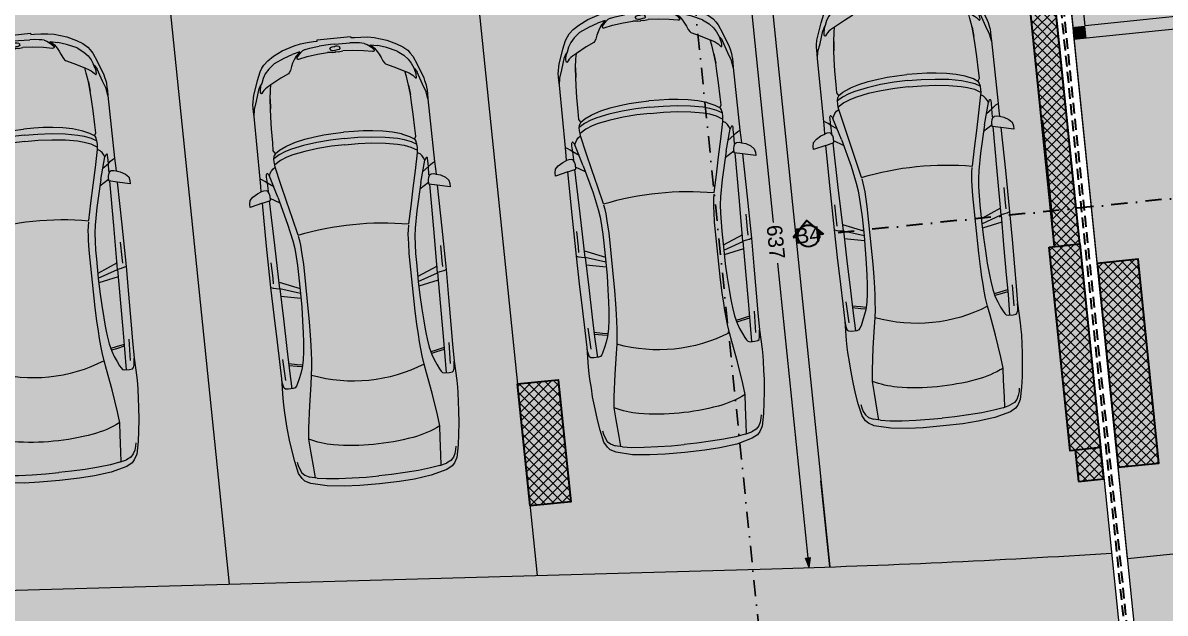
# Model space of a CAD drawing. Header units: millimetres. Extents: x 635850 to 824661, y -5878409 to -5774454.
# Drawn here: x 667329 to 678481, y -5817162 to -5811395 of the extents above; entities that cross this region are included whole.
import ezdxf

# ---------------------------------------------------------------- set-up
doc = ezdxf.new("R2010")
doc.units = ezdxf.units.MM
doc.header["$MEASUREMENT"] = 0
doc.linetypes.add('Dot & Dashed', pattern=[335.138881, 158.75, -88.194444, 0, -88.194437])
doc.linetypes.add('Hidden Line', pattern=[158.75, 105.833333, -52.916667])
for name, color, linetype, lineweight, true_color in [('0_Pen_No__82', 7, 'Continuous', 20, 0xaaaaaa), ('A - Ndertesa 1 - Veturat_Pen_No__102', 7, 'Continuous', 13, 0xcccccc), ('A - Ndertesa 2 - 2D Drafting_Pen_No__102', 7, 'Continuous', 13, 0xcccccc), ('A - Ndertesa 2 - 2D Drafting_Pen_No__82', 7, 'Continuous', 20, 0xaaaaaa), ('A - Ndertesa 2 - Muret_Pen_No__82', 7, 'Continuous', 20, 0xaaaaaa), ('A - Ndertesa 2 - Veturat_Pen_No__102', 7, 'Continuous', 13, 0xcccccc), ('A - Ndertesa 2 - Vija e Prerjes_Pen_No__48', 7, 'Continuous', 25, 0xa80f02), ('A - Ndertesa 3 -Muret_Pen_No__102', 7, 'Continuous', 13, 0xcccccc), ('A - Ndërtesa 2 - Dimensionimi Bazik _Pen_No__102', 7, 'Continuous', 13, 0xcccccc), ('A - Ndërtesa 2 - Dimensionimi Bazik _Pen_No__82', 7, 'Continuous', 20, 0xaaaaaa), ('A-Ndertesa 3-Prerjet_Pen_No__8', 7, 'Continuous', 35, 0xa80f02), ('ARCHICAD Door Markers_Pen_No__112', 7, 'Continuous', 13, 0xd5aaaa)]:
    doc.layers.add(name, color=color, linetype=linetype, lineweight=lineweight, true_color=true_color)
for name, color, linetype, lineweight in [('A - Ndertesa 2 - 2D Drafting_Pen_No__121', 255, 'Continuous', 0), ('A - Ndertesa 2 - 2D Drafting_Pen_No__2', 8, 'Continuous', 15), ('A - Ndertesa 2 - 2D Drafting_Pen_No__6', 5, 'Continuous', 35), ('A - Ndertesa 2 - Muret_Pen_No__22', 8, 'Continuous', 35), ('A - Ndertesa 3 - Shtyllat_Pen_No__101', 252, 'Continuous', 13), ('A - Ndertesa 3 - Shtyllat_Pen_No__22', 8, 'Continuous', 35), ('A - Ndertesa 3 -Muret_Pen_No__101', 252, 'Continuous', 13), ('A - Ndërtesa 2 - Shtyllat_Pen_No__101', 252, 'Continuous', 13), ('A - Ndërtesa 2 - Shtyllat_Pen_No__22', 8, 'Continuous', 35), ('A-Ndertesa 3-Fill Bodrumi_Pen_No__121', 255, 'Continuous', 0), ('A-Ndertesa 3-Fill Bodrumi_Pen_No__2', 8, 'Continuous', 15), ('ARCHICAD Doors_Pen_No__101', 252, 'Continuous', 13), ('ARCHICAD Doors_Pen_No__42', 8, 'Continuous', 25), ('Drawing & Figure_Pen_No__6', 5, 'Continuous', 35)]:
    doc.layers.add(name, color=color, linetype=linetype, lineweight=lineweight)
for name, color, linetype in [('A - Ndertesa 2 - Muret', 7, 'Continuous'), ('A - Ndertesa 2 - Vija e Prerjes', 7, 'Continuous'), ('A - Ndertesa 3 - Shtyllat', 7, 'Continuous'), ('A - Ndertesa 3 -Muret', 7, 'Continuous'), ('A - Ndërtesa 2 - Dimensionimi Bazik', 7, 'Continuous'), ('A - Ndërtesa 2 - Shtyllat', 7, 'Continuous'), ('A-Ndertesa 3-Prerjet', 7, 'Continuous'), ('ARCHICAD Door Markers', 7, 'Continuous'), ('ARCHICAD Doors', 7, 'Continuous')]:
    doc.layers.add(name, color=color, linetype=linetype)
doc.styles.add('GENERATED_STYLE_1', font='GOTHIC.TTF')
doc.styles.add('GENERATED_STYLE_2', font='arial.ttf')
doc.dimstyles.new('GENERATED_STYLE__1', dxfattribs={"dimtxt": 150, "dimasz": 91.78744, "dimexe": 0.18, "dimexo": 0.0625, "dimgap": 0, "dimtad": 0, "dimdec": 0, "dimlfac": 0.1, "dimzin": 0, "dimdsep": 46, "dimtxsty": 'GENERATED_STYLE_1', "dimblk": 'ARROWHEAD_5', "dimblk1": 'ARROWHEAD_5', "dimblk2": 'ARROWHEAD_5', "dimcen": 0.09, "dimse1": 1, "dimse2": 1, "dimclrd": 256, "dimclre": 256, "dimclrt": 256, "dimadec": 0, "dimazin": 0, "dimtfac": 1, "dimtdec": 4, "dimtmove": 0, "dimatfit": 3, "dimfxl": 0, "dimtolj": 1, "dimtzin": 0, "dimarcsym": 0})
pattern_1 = [(45, (664183.82, -5827429.525), (-45.96194, 45.96194), []), (135, (664183.82, -5827429.525), (45.96194, 45.96194), [])]

# ---------------------------------------------------------------- blocks, each defined once
blk = doc.blocks.new('Wall_69', base_point=(677883, -5815849))
at = {"layer": 'A - Ndertesa 2 - Muret_Pen_No__82', "linetype": 'Continuous', "lineweight": 20, "true_color": 0xaaaaaa}
h = blk.add_hatch(dxfattribs=at)
h.set_pattern_fill('Concrete_Block', color=253, style=0, pattern_type=2)
h.set_pattern_definition(pattern_1)
h.paths.add_polyline_path([(677290, -5810075), (677042, -5810100), (677399, -5813580), (677647, -5813554)])
h = blk.add_hatch(dxfattribs=at)
h.set_pattern_fill('Concrete_Block', color=253, style=0, pattern_type=2)
h.set_pattern_definition(pattern_1)
h.paths.add_polyline_path([(677851, -5815544), (677603, -5815569), (677634, -5815875), (677883, -5815849)])
at = {"layer": 'A - Ndertesa 2 - Muret_Pen_No__22', "color": 8, "linetype": 'Continuous', "lineweight": 35, "flags": 128}
for points in [[(677042, -5810100), (677399, -5813580)], [(677647, -5813554), (677290, -5810075)], [(677603, -5815569), (677634, -5815875)], [(677883, -5815849), (677851, -5815544)], [(677634, -5815875), (677883, -5815849)]]:
    blk.add_lwpolyline(points, dxfattribs=at)
blk = doc.blocks.new('Wall_101', base_point=(677503, -5810666))
at = {"layer": 'A - Ndertesa 3 -Muret_Pen_No__102', "linetype": 'Continuous', "lineweight": 0, "true_color": 0xcccccc}
for points in [[(677503, -5810666), (677582, -5811436), (677701, -5811424), (677622, -5810654)], [(677701, -5811424), (677582, -5811436), (677594, -5811555)], [(677701, -5811424), (677594, -5811555), (677714, -5811543)]]:
    blk.add_hatch(color=254, dxfattribs=at).paths.add_polyline_path(points)
at = {"layer": 'A - Ndertesa 3 -Muret_Pen_No__101', "color": 252, "linetype": 'Continuous', "lineweight": 13, "flags": 128}
for points in [[(677503, -5810666), (677594, -5811555)], [(677701, -5811424), (677622, -5810654)], [(677594, -5811555), (677714, -5811543)]]:
    blk.add_lwpolyline(points, dxfattribs=at)
blk = doc.blocks.new('Door 25_4')
at = {"layer": 'ARCHICAD Doors_Pen_No__101', "color": 252, "linetype": 'Continuous', "lineweight": 13}
for p, q in [((-400, 0), (-437, 0)), ((-400, 0), (-437, 0)), ((-400, 0), (-400, -115)), ((-400, 0), (-400, -115)), ((400, 0), (400, -115)), ((400, 0), (400, -115)), ((400, 0), (437, 0)), ((400, 0), (437, 0)), ((-400, -120), (-437, -120)), ((-400, -120), (-437, -120)), ((-400, -115), (-400, -120)), ((-400, -115), (-400, -120)), ((400, -115), (400, -120)), ((400, -115), (400, -120)), ((400, -120), (437, -120)), ((400, -120), (437, -120))]:
    blk.add_line(p, q, dxfattribs=at)
at = {"layer": 'ARCHICAD Doors_Pen_No__42', "color": 8, "linetype": 'Continuous', "lineweight": 25}
for p, q in [((-182, 498), (-154, 526)), ((344, -28), (-182, 498)), ((-154, 526), (372, 0)), ((-437, 0), (-437, 19)), ((-437, 19), (-387, 19)), ((-387, 0), (-437, 0)), ((-372, 0), (-400, 0)), ((-400, 0), (-400, -115)), ((-387, 19), (-387, 0)), ((-372, -40), (-372, 0)), ((372, 0), (344, -28)), ((400, 0), (372, 0)), ((372, 0), (372, -40)), ((387, 19), (437, 19)), ((387, 0), (387, 19)), ((437, 0), (387, 0)), ((400, -115), (400, 0)), ((437, 19), (437, 0)), ((-360, -40), (-372, -40)), ((-360, -115), (-360, -40)), ((372, -40), (360, -40)), ((360, -40), (360, -115)), ((-437, -139), (-437, -120)), ((-437, -120), (-387, -120)), ((-387, -139), (-437, -139)), ((-400, -120), (-400, -115)), ((-400, -115), (-375, -115)), ((-400, -115), (-360, -115)), ((-375, -120), (-400, -120)), ((-387, -120), (-387, -139)), ((-375, -115), (-375, -120)), ((360, -115), (400, -115)), ((375, -120), (375, -115)), ((375, -115), (400, -115)), ((400, -120), (375, -120)), ((387, -120), (437, -120)), ((387, -139), (387, -120)), ((437, -139), (387, -139)), ((400, -115), (400, -120)), ((437, -120), (437, -139))]:
    blk.add_line(p, q, dxfattribs=at)
blk.add_arc((372, 0), 744, 135, 180, dxfattribs=at)
blk = doc.blocks.new('D Marker 25_13')
at = {"layer": 'ARCHICAD Door Markers_Pen_No__112', "color": 9, "lineweight": 13, "true_color": 0xd5aaaa, "char_height": 110, "attachment_point": 7, "rotation": 90, "style": 'GENERATED_STYLE_1'}
for s, insert in [('\\A1;{\\pql;\\pt0;\\fCentury Gothic|b0|i0|c0|p34;215\\fCentury Gothic|b0|i0|c0|p34;\\A1{\\H.66x;\\S^  ;}\\fCentury Gothic|b0|i0|c0|p34;\\fCentury Gothic|b0|i0|c0|p34;}', (168, -126)), ('\\A1;{\\pql;\\pt0;\\fCentury Gothic|b0|i0|c0|p34;80\\fCentury Gothic|b0|i0|c0|p34;\\A1{\\H.66x;\\S^  ;}\\fCentury Gothic|b0|i0|c0|p34;\\fCentury Gothic|b0|i0|c0|p34;}', (-52, -126))]:
    blk.add_mtext(s, dxfattribs=dict(at, insert=insert))
blk = doc.blocks.new('Wall_112', base_point=(684217, -5810876))
at = {"layer": 'A - Ndertesa 3 -Muret_Pen_No__102', "linetype": 'Continuous', "lineweight": 0, "true_color": 0xcccccc}
for points in [[(684205, -5810757), (680352, -5811152), (680364, -5811271), (684217, -5810876)], [(677701, -5811424), (677714, -5811543), (679568, -5811353), (679556, -5811234)]]:
    blk.add_hatch(color=254, dxfattribs=at).paths.add_polyline_path(points)
at = {"layer": 'A - Ndertesa 3 -Muret_Pen_No__101', "color": 252, "linetype": 'Continuous', "lineweight": 13}
for p, q in [((680352, -5811152), (680389, -5811148)), ((680352, -5811152), (680364, -5811266)), ((679556, -5811234), (679519, -5811237)), ((679556, -5811234), (679568, -5811348)), ((679568, -5811353), (679532, -5811357)), ((679568, -5811348), (679568, -5811353)), ((680364, -5811266), (680364, -5811271)), ((680364, -5811271), (680401, -5811268))]:
    blk.add_line(p, q, dxfattribs=at)
at = {"layer": 'A - Ndertesa 3 -Muret_Pen_No__101', "color": 252, "linetype": 'Continuous', "lineweight": 13, "flags": 128}
for points in [[(684205, -5810757), (683429, -5810836)], [(680364, -5811271), (684217, -5810876)], [(683310, -5810849), (681212, -5811064)], [(681092, -5811076), (680352, -5811152)], [(679337, -5811256), (677701, -5811424)], [(679556, -5811234), (679457, -5811244)], [(677714, -5811543), (679568, -5811353)]]:
    blk.add_lwpolyline(points, dxfattribs=at)
at = {"layer": 'ARCHICAD Door Markers', "color": 161, "lineweight": 25, "true_color": 0x40a5ff, "rotation": 185.8572970547422}
blk.add_blockref('D Marker 25_13', (679966, -5811312), dxfattribs=at)
at = {"layer": 'ARCHICAD Doors', "color": 7, "linetype": 'Continuous', "lineweight": 13, "xscale": -1, "zscale": 1000, "rotation": 5.857297054742201}
blk.add_blockref('Door 25_4', (679954, -5811193), dxfattribs=at)
blk = doc.blocks.new('Column_67', base_point=(677600, -5814564))
at = {"layer": 'A - Ndërtesa 2 - Shtyllat_Pen_No__101', "linetype": 'Continuous', "lineweight": 13}
h = blk.add_hatch(dxfattribs=at)
h.set_pattern_fill('Concrete_Block', color=252, style=0, pattern_type=2)
h.set_pattern_definition(pattern_1)
h.paths.add_polyline_path([(677349, -5813585), (677553, -5815575), (677851, -5815544), (677647, -5813554)])
at = {"layer": 'A - Ndërtesa 2 - Shtyllat_Pen_No__22', "color": 8, "linetype": 'Continuous', "lineweight": 35, "flags": 128}
blk.add_lwpolyline([(677349, -5813585), (677647, -5813554), (677851, -5815544), (677553, -5815575)], close=True, dxfattribs=at)
blk = doc.blocks.new('Column_86', base_point=(672418, -5815498))
at = {"layer": 'A - Ndërtesa 2 - Shtyllat_Pen_No__101', "linetype": 'Continuous', "lineweight": 13}
h = blk.add_hatch(dxfattribs=at)
h.set_pattern_fill('Concrete_Block', color=252, style=0, pattern_type=2)
h.set_pattern_definition(pattern_1)
h.paths.add_polyline_path([(672158, -5814922), (672281, -5816115), (672678, -5816075), (672556, -5814881)])
at = {"layer": 'A - Ndërtesa 2 - Shtyllat_Pen_No__22', "color": 8, "linetype": 'Continuous', "lineweight": 35, "flags": 128}
blk.add_lwpolyline([(672158, -5814922), (672556, -5814881), (672678, -5816075), (672281, -5816115)], close=True, dxfattribs=at)
blk = doc.blocks.new('Column_106', base_point=(678120, -5814720))
at = {"layer": 'A - Ndertesa 3 - Shtyllat_Pen_No__101', "linetype": 'Continuous', "lineweight": 13}
h = blk.add_hatch(dxfattribs=at)
h.set_pattern_fill('Concrete_Block', color=252, style=0, pattern_type=2)
h.set_pattern_definition(pattern_1)
h.paths.add_polyline_path([(678023, -5815736), (678421, -5815695), (678217, -5813705), (677819, -5813746)])
at = {"layer": 'A - Ndertesa 3 - Shtyllat_Pen_No__22', "color": 8, "linetype": 'Continuous', "lineweight": 35, "flags": 128}
blk.add_lwpolyline([(678023, -5815736), (678421, -5815695), (678217, -5813705), (677819, -5813746)], close=True, dxfattribs=at)
blk = doc.blocks.new('Car 05 25')
at = {"layer": 'A - Ndertesa 1 - Veturat_Pen_No__102', "color": 254, "linetype": 'Continuous', "lineweight": 13, "true_color": 0xcccccc}
for p, q in [((125, 791), (129, 820)), ((126, 744), (125, 791)), ((129, 820), (139, 832)), ((139, 832), (165, 840)), ((165, 840), (195, 844)), ((195, 844), (231, 846)), ((211, 809), (418, 816)), ((1115, 809), (1109, 774)), ((1120, 833), (1115, 809)), ((1121, 838), (1120, 836)), ((1120, 836), (1120, 833)), ((1130, 859), (1121, 838)), ((1163, 830), (1220, 829)), ((1220, 829), (1370, 831)), ((1538, 780), (1975, 786)), ((1958, 858), (1977, 777)), ((2020, 777), (2044, 783)), ((2044, 783), (2063, 792)), ((2063, 792), (2070, 800)), ((2069, 788), (2065, 794)), ((2075, 836), (2068, 858)), ((2069, 788), (2148, 790)), ((2070, 800), (2075, 809)), ((2075, 809), (2075, 836)), ((2107, 732), (2148, 790)), ((2148, 790), (2167, 814)), ((2148, 790), (2206, 792)), ((2167, 814), (2182, 834)), ((2182, 834), (2193, 856)), ((2206, 792), (2227, 791)), ((2227, 791), (2233, 790)), ((2233, 790), (2238, 787)), ((2241, 784), (2238, 787)), ((2241, 781), (2241, 784)), ((2808, 853), (2877, 843)), ((2877, 843), (2954, 814)), ((2904, 833), (2905, 833)), ((2954, 814), (3076, 775)), ((-768, 602), (-751, 670)), ((-729, 716), (-751, 670)), ((-701, 743), (-729, 716)), ((-665, 761), (-701, 743)), ((-627, 772), (-665, 761)), ((-595, 778), (-627, 772)), ((327, 762), (125, 756)), ((132, 723), (126, 744)), ((147, 711), (132, 723)), ((171, 697), (147, 711)), ((213, 677), (171, 697)), ((266, 655), (213, 677)), ((522, 765), (327, 762)), ((339, 683), (330, 634)), ((355, 762), (339, 683)), ((357, 683), (347, 629)), ((373, 763), (357, 683)), ((814, 769), (522, 765)), ((1109, 774), (814, 769)), ((1036, 773), (997, 579)), ((1042, 578), (1108, 774)), ((1173, 775), (1090, 578)), ((1109, 774), (1538, 780)), ((2000, 702), (1730, 634)), ((1939, 686), (1996, 777)), ((1977, 777), (2020, 777)), ((2000, 702), (2214, 763)), ((2122, 660), (2294, 698)), ((2227, 770), (2214, 763)), ((2214, 763), (2238, 752)), ((2234, 774), (2227, 770)), ((2238, 777), (2234, 774)), ((2238, 777), (2241, 781)), ((2238, 752), (2259, 740)), ((2259, 740), (2269, 731)), ((2269, 731), (2279, 722)), ((2279, 722), (2294, 698)), ((2294, 698), (2317, 701)), ((2294, 698), (2294, 698)), ((2317, 701), (2346, 703)), ((2355, 640), (2317, 701)), ((2346, 703), (2379, 702)), ((2410, 649), (2379, 702)), ((2379, 702), (2411, 694)), ((2411, 694), (2411, 694)), ((2429, 682), (2411, 694)), ((2429, 682), (2457, 700)), ((2429, 682), (2429, 682)), ((2429, 682), (2457, 640)), ((2457, 700), (2535, 698)), ((2535, 698), (2535, 698)), ((2535, 698), (2673, 696)), ((2673, 696), (2787, 691)), ((2787, 691), (2868, 687)), ((2868, 687), (2960, 679)), ((2960, 679), (2868, 687)), ((2960, 679), (3047, 666)), ((3022, 758), (3024, 762)), ((3024, 754), (3022, 758)), ((3024, 762), (3035, 765)), ((3038, 743), (3024, 754)), ((3035, 765), (3047, 764)), ((3051, 731), (3038, 743)), ((3047, 764), (3061, 763)), ((3065, 715), (3051, 731)), ((3061, 763), (3090, 757)), ((3077, 698), (3065, 715)), ((3100, 763), (3076, 775)), ((3100, 657), (3077, 698)), ((3090, 757), (3108, 751)), ((3114, 753), (3100, 763)), ((3108, 751), (3123, 746)), ((3123, 746), (3114, 753)), ((3170, 727), (3123, 746)), ((3212, 701), (3170, 727)), ((3254, 663), (3212, 701)), ((-768, 602), (-783, 510)), ((-764, 617), (-666, 624)), ((-666, 624), (-501, 634)), ((-501, 634), (-383, 642)), ((-383, 642), (-274, 631)), ((-274, 631), (-56, 601)), ((-56, 601), (146, 567)), ((146, 567), (233, 552)), ((319, 636), (266, 655)), ((393, 618), (319, 636)), ((475, 607), (393, 618)), ((521, 602), (475, 607)), ((570, 597), (521, 602)), ((653, 591), (570, 597)), ((773, 585), (653, 591)), ((907, 580), (773, 585)), ((1042, 578), (907, 580)), ((1228, 578), (1042, 578)), ((1316, 580), (1228, 578)), ((1403, 584), (1316, 580)), ((1484, 590), (1403, 584)), ((1562, 601), (1484, 590)), ((1730, 634), (1562, 601)), ((1611, 544), (1780, 582)), ((1780, 582), (1953, 621)), ((1953, 621), (2122, 660)), ((2380, 575), (2355, 640)), ((2397, 514), (2380, 575)), ((2436, 583), (2410, 649)), ((2454, 522), (2436, 583)), ((2457, 640), (2487, 574)), ((2487, 574), (2492, 562)), ((2492, 562), (2518, 477)), ((3047, 666), (3100, 657)), ((3153, 554), (3100, 657)), ((3302, 603), (3254, 663)), ((3302, 603), (3346, 501)), ((-783, 510), (-795, 391)), ((233, 552), (315, 541)), ((315, 541), (384, 535)), ((384, 535), (454, 530)), ((454, 530), (526, 526)), ((526, 526), (628, 522)), ((628, 522), (757, 518)), ((757, 518), (1323, 518)), ((1323, 518), (1420, 522)), ((1420, 522), (1467, 524)), ((1467, 524), (1511, 528)), ((1511, 528), (1554, 533)), ((1554, 533), (1597, 541)), ((1597, 541), (1597, 541)), ((2419, 396), (2397, 514)), ((2478, 401), (2454, 522)), ((2518, 477), (2538, 384)), ((3190, 476), (3153, 554)), ((3199, 467), (3190, 476)), ((3221, 454), (3199, 467)), ((3256, 439), (3221, 454)), ((3346, 501), (3374, 420)), ((-795, 391), (-802, 259)), ((2434, 266), (2419, 396)), ((2494, 269), (2478, 401)), ((2538, 384), (2551, 286)), ((3288, 425), (3256, 439)), ((3319, 408), (3288, 425)), ((3353, 384), (3319, 408)), ((3325, 377), (3321, 370)), ((3321, 370), (3321, 362)), ((3321, 362), (3338, 277)), ((3328, 380), (3325, 377)), ((3338, 379), (3328, 380)), ((3364, 358), (3338, 379)), ((3377, 360), (3353, 384)), ((3397, 316), (3364, 358)), ((3391, 344), (3374, 420)), ((3391, 344), (3377, 360)), ((-802, 259), (-807, 125)), ((2442, 132), (2434, 266)), ((2503, 133), (2494, 269)), ((2551, 286), (2560, 194)), ((3338, 277), (3352, 173)), ((3408, 289), (3397, 316)), ((3408, 289), (3414, 267)), ((3414, 267), (3418, 243)), ((3418, 243), (3424, 201)), ((-807, 125), (-808, 0)), ((2444, 0), (2442, 132)), ((2506, 0), (2503, 133)), ((2560, 194), (2564, 101)), ((3352, 173), (3358, 76)), ((3424, 201), (3428, 152)), ((3432, 40), (3428, 152)), ((-807, -125), (-808, 0)), ((2444, 0), (2442, -132)), ((2564, 101), (2566, 0)), ((2564, -101), (2566, 0)), ((3354, 28), (3358, 76)), ((3354, 28), (3354, -1)), ((3354, -28), (3354, 1)), ((3371, 12), (3370, -1)), ((3371, -12), (3370, 1)), ((3372, 24), (3371, 12)), ((3376, 39), (3372, 24)), ((3382, 47), (3376, 39)), ((3386, 48), (3382, 47)), ((3386, 48), (3394, 48)), ((3399, 47), (3394, 48)), ((3404, 39), (3399, 47)), ((3404, 39), (3408, 24)), ((3408, 24), (3410, 8)), ((3410, 8), (3410, 0)), ((3432, 57), (3432, 57)), ((3432, 0), (3432, 40)), ((3432, 0), (3432, -40)), ((2506, 0), (2503, -133)), ((2560, -194), (2564, -101)), ((3352, -173), (3358, -76)), ((3354, -28), (3358, -76)), ((3372, -24), (3371, -12)), ((3376, -39), (3372, -24)), ((3382, -47), (3376, -39)), ((3386, -48), (3382, -47)), ((3386, -48), (3394, -48)), ((3399, -47), (3394, -48)), ((3404, -39), (3399, -47)), ((3404, -39), (3408, -24)), ((3408, -24), (3410, -8)), ((3410, -8), (3410, 0)), ((3432, -40), (3428, -152)), ((3432, -57), (3432, -57)), ((-802, -259), (-807, -125)), ((2442, -132), (2434, -266)), ((2503, -133), (2494, -269)), ((2551, -286), (2560, -194)), ((3338, -277), (3352, -173)), ((3418, -243), (3424, -201)), ((3424, -201), (3428, -152)), ((-795, -391), (-802, -259)), ((2434, -266), (2419, -396)), ((2494, -269), (2478, -401)), ((2538, -384), (2551, -286)), ((3321, -362), (3338, -277)), ((3397, -316), (3364, -358)), ((3408, -289), (3397, -316)), ((3408, -289), (3414, -267)), ((3414, -267), (3418, -243)), ((-783, -510), (-795, -391)), ((2419, -396), (2397, -514)), ((2478, -401), (2454, -522)), ((2518, -477), (2538, -384)), ((3256, -439), (3221, -454)), ((3288, -425), (3256, -439)), ((3319, -408), (3288, -425)), ((3353, -384), (3319, -408)), ((3321, -370), (3321, -362)), ((3325, -377), (3321, -370)), ((3328, -380), (3325, -377)), ((3338, -379), (3328, -380)), ((3364, -358), (3338, -379)), ((3346, -501), (3374, -420)), ((3377, -360), (3353, -384)), ((3391, -344), (3374, -420)), ((3391, -344), (3377, -360)), ((-768, -602), (-783, -510)), ((146, -567), (233, -552)), ((233, -552), (315, -541)), ((315, -541), (384, -535)), ((384, -535), (454, -530)), ((454, -530), (526, -526)), ((526, -526), (628, -522)), ((628, -522), (757, -518)), ((757, -518), (1323, -518)), ((1323, -518), (1420, -522)), ((1420, -522), (1467, -524)), ((1467, -524), (1511, -528)), ((1511, -528), (1554, -533)), ((1554, -533), (1597, -541)), ((1597, -541), (1597, -541)), ((1611, -544), (1780, -582)), ((2397, -514), (2380, -575)), ((2454, -522), (2436, -583)), ((2492, -562), (2518, -477)), ((3153, -554), (3100, -657)), ((3190, -476), (3153, -554)), ((3199, -467), (3190, -476)), ((3221, -454), (3199, -467)), ((3302, -603), (3346, -501)), ((-768, -602), (-751, -670)), ((-764, -617), (-666, -624)), ((-666, -624), (-501, -634)), ((-501, -634), (-383, -642)), ((-383, -642), (-274, -631)), ((-274, -631), (-56, -601)), ((-56, -601), (146, -567)), ((266, -655), (213, -677)), ((319, -636), (266, -655)), ((393, -618), (319, -636)), ((339, -683), (330, -634)), ((357, -683), (347, -629)), ((475, -607), (393, -618)), ((521, -602), (475, -607)), ((570, -597), (521, -602)), ((653, -591), (570, -597)), ((773, -585), (653, -591)), ((907, -580), (773, -585)), ((1042, -578), (907, -580)), ((1036, -773), (997, -579)), ((1042, -578), (1108, -774)), ((1228, -578), (1042, -578)), ((1173, -775), (1090, -578)), ((1316, -580), (1228, -578)), ((1403, -584), (1316, -580)), ((1484, -590), (1403, -584)), ((1562, -601), (1484, -590)), ((1730, -634), (1562, -601)), ((2000, -702), (1730, -634)), ((1780, -582), (1953, -621)), ((1953, -621), (2122, -660)), ((2122, -660), (2294, -698)), ((2355, -640), (2317, -701)), ((2380, -575), (2355, -640)), ((2410, -649), (2379, -702)), ((2436, -583), (2410, -649)), ((2429, -682), (2457, -640)), ((2457, -640), (2487, -574)), ((2487, -574), (2492, -562)), ((2960, -679), (3047, -666)), ((3047, -666), (3100, -657)), ((3100, -657), (3077, -698)), ((3254, -663), (3212, -701)), ((3302, -603), (3254, -663)), ((-729, -716), (-751, -670)), ((-701, -743), (-729, -716)), ((-665, -761), (-701, -743)), ((-627, -772), (-665, -761)), ((-595, -778), (-627, -772)), ((126, -744), (125, -791)), ((327, -762), (125, -756)), ((132, -723), (126, -744)), ((147, -711), (132, -723)), ((171, -697), (147, -711)), ((213, -677), (171, -697)), ((522, -765), (327, -762)), ((355, -762), (339, -683)), ((373, -763), (357, -683)), ((814, -769), (522, -765)), ((1109, -774), (814, -769)), ((1109, -774), (1538, -780)), ((1115, -809), (1109, -774)), ((1538, -780), (1975, -786)), ((1939, -686), (1996, -777)), ((1958, -858), (1977, -777)), ((1977, -777), (2020, -777)), ((2000, -702), (2214, -763)), ((2020, -777), (2044, -783)), ((2107, -732), (2148, -790)), ((2214, -763), (2238, -752)), ((2227, -770), (2214, -763)), ((2234, -774), (2227, -770)), ((2238, -777), (2234, -774)), ((2238, -752), (2259, -740)), ((2238, -777), (2241, -781)), ((2241, -781), (2241, -784)), ((2259, -740), (2269, -731)), ((2269, -731), (2279, -722)), ((2279, -722), (2294, -698)), ((2294, -698), (2317, -701)), ((2294, -698), (2294, -698)), ((2317, -701), (2346, -703)), ((2346, -703), (2379, -702)), ((2379, -702), (2411, -694)), ((2429, -682), (2411, -694)), ((2411, -694), (2411, -694)), ((2429, -682), (2429, -682)), ((2429, -682), (2457, -700)), ((2457, -700), (2535, -698)), ((2535, -698), (2673, -696)), ((2535, -698), (2535, -698)), ((2673, -696), (2787, -691)), ((2787, -691), (2868, -687)), ((2868, -687), (2960, -679)), ((2960, -679), (2868, -687)), ((2954, -814), (3076, -775)), ((3024, -754), (3022, -758)), ((3022, -758), (3024, -762)), ((3038, -743), (3024, -754)), ((3024, -762), (3035, -765)), ((3035, -765), (3047, -764)), ((3051, -731), (3038, -743)), ((3047, -764), (3061, -763)), ((3065, -715), (3051, -731)), ((3061, -763), (3090, -757)), ((3077, -698), (3065, -715)), ((3100, -763), (3076, -775)), ((3090, -757), (3108, -751)), ((3114, -753), (3100, -763)), ((3108, -751), (3123, -746)), ((3123, -746), (3114, -753)), ((3170, -727), (3123, -746)), ((3212, -701), (3170, -727)), ((125, -791), (129, -820)), ((129, -820), (139, -832)), ((139, -832), (165, -840)), ((165, -840), (195, -844)), ((195, -844), (231, -846)), ((211, -809), (418, -816)), ((1120, -833), (1115, -809)), ((1120, -836), (1120, -833)), ((1121, -838), (1120, -836)), ((1130, -859), (1121, -838)), ((1163, -830), (1220, -829)), ((1220, -829), (1370, -831)), ((2044, -783), (2063, -792)), ((2063, -792), (2070, -800)), ((2069, -788), (2065, -794)), ((2075, -836), (2068, -858)), ((2069, -788), (2148, -790)), ((2070, -800), (2075, -809)), ((2075, -809), (2075, -836)), ((2148, -790), (2167, -814)), ((2148, -790), (2206, -792)), ((2167, -814), (2182, -834)), ((2182, -834), (2193, -856)), ((2206, -792), (2227, -791)), ((2227, -791), (2233, -790)), ((2233, -790), (2238, -787)), ((2241, -784), (2238, -787)), ((2808, -853), (2877, -843)), ((2877, -843), (2954, -814))]:
    blk.add_line(p, q, dxfattribs=at)
at = {"layer": 'A - Ndertesa 1 - Veturat_Pen_No__102', "color": 254, "linetype": 'Continuous', "lineweight": 13, "true_color": 0xcccccc, "flags": 128}
blk.add_lwpolyline([(-483, -817), (-372, -830), (-252, -841), (-168, -845), (-78, -851), (-24, -852), (40, -852), (231, -846), (400, -848), (591, -852), (857, -856), (1130, -859), (1536, -860), (1958, -858), (1929, -983), (1961, -983), (1997, -975), (2027, -945), (2055, -898), (2068, -858), (2120, -857), (2193, -856), (2808, -853), (2856, -853), (2891, -853), (2923, -852), (2945, -849), (2990, -840), (3014, -833), (3154, -783), (3236, -748), (3269, -728), (3299, -706), (3337, -663), (3374, -604), (3418, -513), (3457, -393), (3468, -331), (3474, -264), (3478, -200), (3479, -165), (3490, -165), (3490, 165), (3479, 165), (3478, 200), (3474, 264), (3468, 331), (3457, 393), (3418, 513), (3374, 604), (3337, 663), (3299, 706), (3269, 728), (3236, 748), (3154, 783), (3014, 833), (2990, 840), (2945, 849), (2923, 852), (2891, 853), (2856, 853), (2808, 853), (2193, 856), (2120, 857), (2068, 858), (2055, 898), (2027, 945), (1997, 975), (1961, 983), (1929, 983), (1958, 858), (1536, 860), (1130, 859), (857, 856), (591, 852), (400, 848), (231, 846), (40, 852), (-24, 852), (-78, 851), (-168, 845), (-252, 841), (-372, 830), (-483, 817), (-585, 801), (-706, 776), (-758, 747), (-785, 722), (-815, 668), (-855, 511), (-875, 345), (-883, 195), (-885, 0), (-883, -195), (-875, -345), (-855, -511), (-815, -668), (-785, -722), (-758, -747), (-706, -776), (-585, -801)], close=True, dxfattribs=at)
at = {"layer": 'A - Ndertesa 1 - Veturat_Pen_No__102', "color": 254, "linetype": 'Continuous', "lineweight": 13, "true_color": 0xcccccc}
for centre, radius, start, end in [((493, 218), 973, 154.1545, 170.9117), ((1650, 0), 1520, 158.6992, 201.3008), ((-1245, 0), 2907, 349.2142, 10.7858), ((1856, -2), 2354, 170.8804, 189.9223), ((493, -218), 973, 191.2305, 205.8455)]:
    blk.add_arc(centre, radius, start, end, dxfattribs=at)
blk = doc.blocks.new('*D1470', base_point=(664184, -5827430))
at = {"layer": 'A - Ndërtesa 2 - Dimensionimi Bazik _Pen_No__102', "linetype": 'Continuous', "lineweight": 13, "true_color": 0xcccccc}
for points in [[(674354, -5810375), (674339, -5810470), (674389, -5810465)], [(675005, -5816715), (675020, -5816619), (674970, -5816624)]]:
    blk.add_hatch(color=254, dxfattribs=at).paths.add_polyline_path(points)
at = {"layer": 'A - Ndërtesa 2 - Dimensionimi Bazik _Pen_No__102', "color": 254, "linetype": 'Continuous', "lineweight": 13, "true_color": 0xcccccc}
for p, q in [((674354, -5810375), (674339, -5810470)), ((674389, -5810465), (674339, -5810470)), ((674354, -5810375), (674389, -5810465)), ((674659, -5813346), (674364, -5810468)), ((674995, -5816622), (674700, -5813743)), ((674970, -5816624), (675020, -5816619)), ((675005, -5816715), (674970, -5816624)), ((675005, -5816715), (675020, -5816619))]:
    blk.add_line(p, q, dxfattribs=at)
at = {"layer": 'A - Ndërtesa 2 - Dimensionimi Bazik _Pen_No__82', "color": 253, "lineweight": 20, "true_color": 0xaaaaaa, "insert": (674587, -5813377), "char_height": 150, "attachment_point": 7, "rotation": 275.8571, "style": 'GENERATED_STYLE_1'}
blk.add_mtext('\\A1;{\\pql;\\fCentury Gothic|b0|i0|c0|p34;637}', dxfattribs=at)
blk = doc.blocks.new('ARROWHEAD_5')
at = {"linetype": 'Continuous', "lineweight": 0}
blk.add_hatch(color=0, dxfattribs=at).paths.add_polyline_path([(-1, 0.2679), (0, 0), (-1, -0.2679)])
at = {"color": 0, "linetype": 'Continuous', "lineweight": 0}
blk.add_line((0, 0), (-1, 0), dxfattribs=at)
blk = doc.blocks.new('Cutting Plane_1', base_point=(675455, -5826483))
at = {"layer": 'A - Ndertesa 2 - Vija e Prerjes_Pen_No__48', "color": 14, "linetype": 'Dot & Dashed', "lineweight": 25, "true_color": 0xa80f02}
blk.add_line((675440, -5826334), (671936, -5792174), dxfattribs=at)
blk = doc.blocks.new('Cutting Plane_8', base_point=(708945, -5809993))
at = {"layer": 'A-Ndertesa 3-Prerjet_Pen_No__8', "linetype": 'Continuous', "lineweight": 35, "true_color": 0xa80f02}
for points in [[(674916, -5813409, -0.414214), (675065, -5813394), (674982, -5813327)], [(674849, -5813491), (674892, -5813487, -0.198912), (674916, -5813409)], [(675147, -5813460), (675065, -5813394, -0.198912), (675103, -5813465)]]:
    blk.add_hatch(color=14, dxfattribs=at).paths.add_polyline_path(points)
at = {"layer": 'A-Ndertesa 3-Prerjet_Pen_No__8', "color": 14, "linetype": 'Dot & Dashed', "lineweight": 35, "true_color": 0xa80f02}
blk.add_line((708795, -5810009), (675147, -5813460), dxfattribs=at)
at = {"layer": 'A-Ndertesa 3-Prerjet_Pen_No__8', "color": 14, "linetype": 'Continuous', "lineweight": 35, "true_color": 0xa80f02, "flags": 128}
for points in [[(674916, -5813409, -0.414214), (675065, -5813394), (674982, -5813327)], [(674849, -5813491), (674892, -5813487, -0.198912), (674916, -5813409)], [(675147, -5813460), (675103, -5813465, 0.198912), (675065, -5813394)]]:
    blk.add_lwpolyline(points, format="xyb", close=True, dxfattribs=at)
at = {"layer": 'A-Ndertesa 3-Prerjet_Pen_No__8', "color": 14, "linetype": 'Continuous', "lineweight": 35, "true_color": 0xa80f02}
blk.add_circle((674998, -5813476), 106, dxfattribs=at)
at = {"layer": 'A-Ndertesa 3-Prerjet_Pen_No__8', "color": 14, "lineweight": 35, "true_color": 0xa80f02, "insert": (675129, -5813529), "char_height": 150, "attachment_point": 9, "rotation": 5.8573, "style": 'GENERATED_STYLE_2'}
blk.add_mtext('\\A1;{\\pqr;\\pt0;\\fArial|b0|i0|c0|p34;B4}', dxfattribs=at)

msp = doc.modelspace()

# ---------------------------------------------------------------- hatches: boundary and pattern name
at = {"layer": 'A - Ndertesa 2 - 2D Drafting_Pen_No__121', "linetype": 'Continuous', "lineweight": 0, "true_color": 0x3f3f3f}
msp.add_hatch(color=250, dxfattribs=at).paths.add_polyline_path([(675560.3, -5793210.7), (676734.1, -5804653.3), (677884.2, -5815864.6), (678448.4, -5821364.6), (678862.1, -5825397.4), (667616.7, -5826070.1), (648434.7, -5827217.5), (645265, -5796318.5)])
at = {"layer": 'A-Ndertesa 3-Fill Bodrumi_Pen_No__121', "linetype": 'Continuous', "lineweight": 0, "true_color": 0x3f3f3f}
msp.add_hatch(color=250, dxfattribs=at).paths.add_polyline_path([(703555.3, -5790235.6), (707005.6, -5823868.4), (679022.7, -5825475.9), (675700.6, -5793093.2)])

# ---------------------------------------------------------------- linework, layer by layer
at = {"layer": '0_Pen_No__82', "color": 253, "linetype": 'Continuous', "lineweight": 20, "true_color": 0xaaaaaa, "flags": 128}
msp.add_lwpolyline([(678114.7, -5816628.8), (700281.1, -5814354.9, 0.4142136), (700727.5, -5813806.4), (699648.2, -5803285.6, 0.4142375), (699099.6, -5802839.3), (681980.2, -5804595.5, -0.0571869), (679700.3, -5804568.1), (679430.8, -5804533.9, 0.0571883), (677150.8, -5804506.5), (676874, -5804534.9)], format="xyb", dxfattribs=at)
msp.add_lwpolyline([(678114.7, -5816628.8), (677587.5, -5811489.7)], dxfattribs=at)
at = {"layer": 'A - Ndertesa 2 - 2D Drafting_Pen_No__102', "color": 254, "linetype": 'Continuous', "lineweight": 13, "true_color": 0xcccccc, "flags": 128}
for points in [[(674554.5, -5810354.2), (675206.5, -5816709.8), (675120.2, -5815868.6)], [(668706.2, -5810670.4), (669343, -5816877.9)], [(671719.4, -5810645), (672350, -5816792.6)], [(677385.9, -5813317.3), (677286.4, -5812347.1)]]:
    msp.add_lwpolyline(points, dxfattribs=at)
at = {"layer": 'A - Ndertesa 2 - 2D Drafting_Pen_No__2', "color": 8, "linetype": 'Continuous', "lineweight": 15, "flags": 128}
msp.add_lwpolyline([(675560.3, -5793210.7), (676734.1, -5804653.3), (677884.2, -5815864.6), (678448.4, -5821364.6), (678862.1, -5825397.4), (667616.7, -5826070.1), (648434.7, -5827217.5), (645265, -5796318.5)], close=True, dxfattribs=at)
at = {"layer": 'A - Ndertesa 2 - 2D Drafting_Pen_No__6', "color": 5, "linetype": 'Hidden Line', "lineweight": 35, "flags": 128}
msp.add_lwpolyline([(675305.7, -5790239.3), (678986, -5826115.6)], dxfattribs=at)
at = {"layer": 'A - Ndertesa 2 - 2D Drafting_Pen_No__82', "color": 253, "linetype": 'Continuous', "lineweight": 20, "true_color": 0xaaaaaa, "flags": 128}
msp.add_lwpolyline([(676723.6, -5804550.3), (657972, -5806473.9), (659021.8, -5816707.6, 0.3927444), (659533.4, -5817156.3), (674640, -5816727.6, 0.0087391), (677957.2, -5816575.4)], format="xyb", dxfattribs=at)
at = {"layer": 'A-Ndertesa 3-Fill Bodrumi_Pen_No__2', "color": 8, "linetype": 'Continuous', "lineweight": 15, "flags": 128}
msp.add_lwpolyline([(703555.3, -5790235.6), (707005.6, -5823868.4), (679022.7, -5825475.9), (675700.6, -5793093.2)], close=True, dxfattribs=at)
at = {"layer": 'Drawing & Figure_Pen_No__6', "color": 5, "linetype": 'Hidden Line', "lineweight": 35, "flags": 128}
msp.add_lwpolyline([(675525, -5792119.9), (678979.9, -5825797.6)], dxfattribs=at)

# ---------------------------------------------------------------- block references
at = {"layer": 'A - Ndertesa 2 - Muret', "color": 8, "lineweight": 35}
msp.add_blockref('Wall_69', (677882.6, -5815849.1), dxfattribs=at)
at = {"layer": 'A - Ndertesa 2 - Veturat_Pen_No__102', "color": 254, "linetype": 'Continuous', "lineweight": 13, "true_color": 0xcccccc, "xscale": -1, "zscale": 1000, "rotation": 275.8570819637309}
for p in [(676222.6, -5814452.6), (673702.4, -5814711.1), (667596.6, -5814985.6), (670721.1, -5815017)]:
    msp.add_blockref('Car 05 25', p, dxfattribs=at)
at = {"layer": 'A - Ndertesa 2 - Vija e Prerjes', "color": 14, "lineweight": 25, "true_color": 0xa80f02}
msp.add_blockref('Cutting Plane_1', (675455.1, -5826482.8), dxfattribs=at)
at = {"layer": 'A - Ndertesa 3 - Shtyllat', "color": 8, "lineweight": 35}
msp.add_blockref('Column_106', (678120, -5814720.3), dxfattribs=at)
at = {"layer": 'A - Ndertesa 3 -Muret', "color": 252, "lineweight": 13}
for name, p in [('Wall_101', (677503, -5810665.8)), ('Wall_112', (684217.2, -5810876))]:
    msp.add_blockref(name, p, dxfattribs=at)
at = {"layer": 'A - Ndërtesa 2 - Shtyllat', "color": 8, "lineweight": 35}
for name, p in [('Column_67', (677600, -5814564.4)), ('Column_86', (672418.3, -5815498.1))]:
    msp.add_blockref(name, p, dxfattribs=at)
at = {"layer": 'A-Ndertesa 3-Prerjet', "color": 14, "lineweight": 35, "true_color": 0xa80f02}
msp.add_blockref('Cutting Plane_8', (708944.6, -5809993.3), dxfattribs=at)

# ---------------------------------------------------------------- dimensions: what is measured, and where the dimension line sits
at = {"layer": 'A - Ndërtesa 2 - Dimensionimi Bazik', "color": 254, "linetype": 'Continuous', "lineweight": 13, "true_color": 0xcccccc}
dim = msp.add_linear_dim(base=(674354.2, -5810374.8), p1=(674976.9, -5816717.4), p2=(674554.5, -5810354.2), angle=95.85708, dimstyle='GENERATED_STYLE__1', dxfattribs=at)
dim.commit()
dim.dimension.update_dxf_attribs({"geometry": '*D1470', "text_midpoint": (674679, -5813540.5), "dimtype": 160, "text_rotation": 275.85708})

doc.saveas('drawing.dxf')
